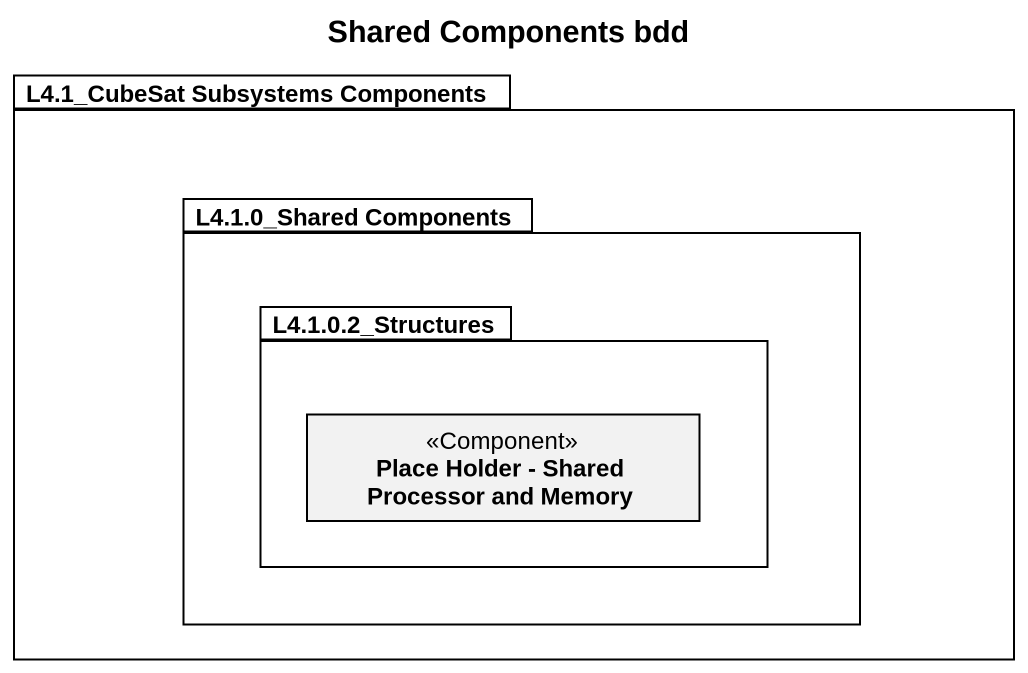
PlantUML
@startuml
title Shared Components bdd
hide circle
hide empty members
package "L4.1_CubeSat Subsystems Components" as L4_1_CubeSat_Subsystems {
  package "L4.1.0_Shared Components" as L4_1_0_Shared_Components {
    package "L4.1.0.2_Structures" as L4_1_0_2_Structures {
      class "Place Holder - Shared Processor and Memory" as Place_Holder_Shared <<Component>>
    }
  }
}
@enduml
